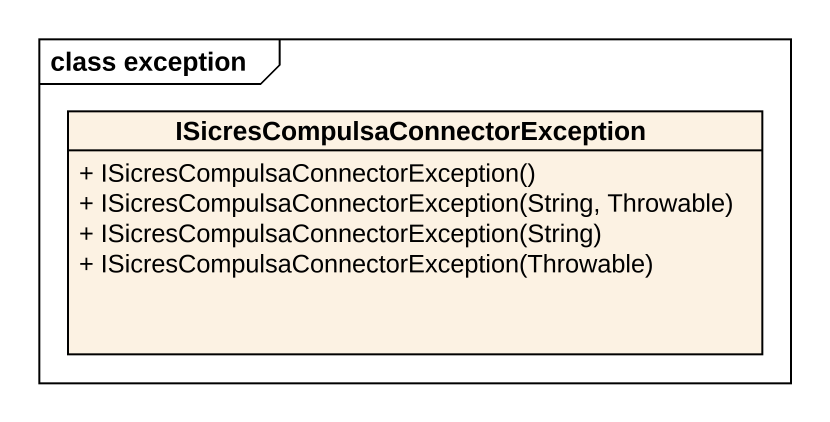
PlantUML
@startuml
mainframe class exception
hide circle
hide empty members
skinparam classAttributeIconSize 0
class "ISicresCompulsaConnectorException" as ISicresCompulsaConnectorExce {
  + ISicresCompulsaConnectorException()
  + ISicresCompulsaConnectorException(String, Throwable)
  + ISicresCompulsaConnectorException(String)
  + ISicresCompulsaConnectorException(Throwable)
}
@enduml
